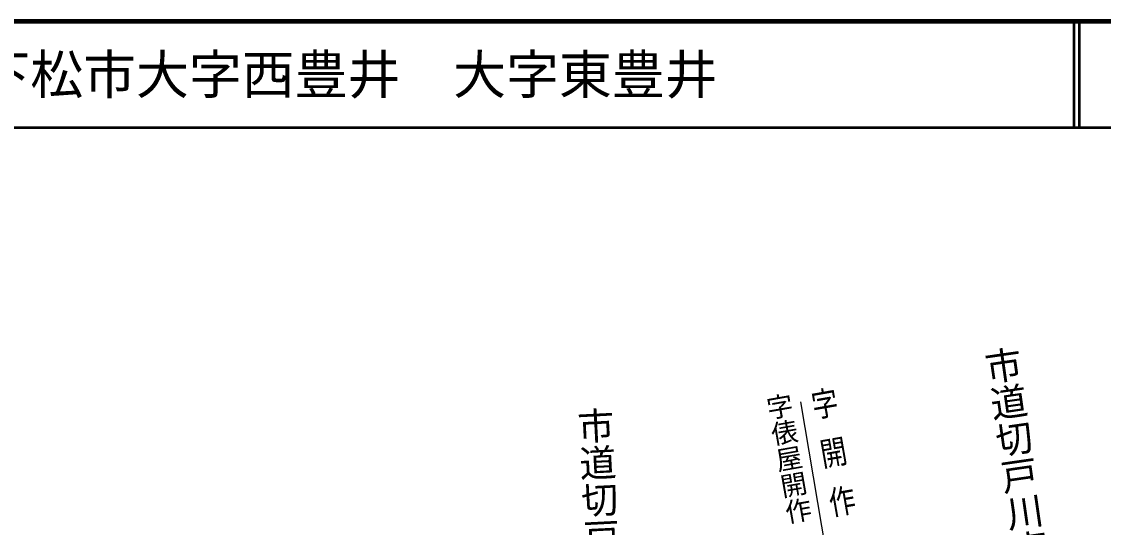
# Model space of a CAD drawing. Units: millimetres at full size, sheet at 1:1000; details may follow other scales. Extents: x 40000 to 680000, y 20000 to 380000.
# Drawn here: x 409203 to 511528, y 332168 to 380000 of the extents above; entities that cross this region are included whole.
import ezdxf
from ezdxf.enums import TextEntityAlignment as Align

# ---------------------------------------------------------------- set-up
doc = ezdxf.new("R2010")
doc.units = ezdxf.units.MM
doc.header["$LTSCALE"] = 1000
doc.layers.add('M-BMK-HTXT', color=7, linetype='Continuous')
doc.layers.add('M-TTL-TXT', color=7, linetype='Continuous')
for name, color, linetype, lineweight in [('M-BMK-ROW', 30, 'Continuous', 25), ('M-TTL', 2, 'Continuous', 140), ('M-TTL-LINE', 7, 'Continuous', 50)]:
    doc.layers.add(name, color=color, linetype=linetype, lineweight=lineweight)
doc.styles.add('@ＭＳ ゴシック', font='')
doc.styles.add('ＭＳ ゴシック', font='')
doc.styles.get('@ＭＳ ゴシック').set_extended_font_data('@MS Gothic')
doc.styles.get('ＭＳ ゴシック').set_extended_font_data('MS Gothic')

msp = doc.modelspace()

# ---------------------------------------------------------------- linework, layer by layer
at = {"layer": 'M-BMK-ROW'}
msp.add_line((482872, 344036), (489230, 306585), dxfattribs=at)
at = {"layer": 'M-TTL'}
msp.add_line((680000, 380000), (40000, 380000), dxfattribs=at)
at = {"layer": 'M-TTL-LINE'}
for p, q in [((508747, 380000), (508747, 370000)), ((509247, 380000), (509247, 370000)), ((40000, 370000), (680000, 370000))]:
    msp.add_line(p, q, dxfattribs=at)

# ---------------------------------------------------------------- texts
at = {"layer": 'M-BMK-HTXT', "style": '@ＭＳ ゴシック'}
for s, height, rotation, p in [('市道切戸川東一号通り', 2566, 278.233, (499758, 348938)), ('字俵屋開作', 1833, 280.049, (479231, 344583)), ('市道切戸川西通り', 2566, 272.931, (461344, 343436))]:
    msp.add_text(s, height=height, rotation=rotation, dxfattribs=at).set_placement(p, align=Align.BOTTOM_LEFT)
at = {"layer": 'M-BMK-HTXT', "style": '@ＭＳ ゴシック', "width": 1.25}
msp.add_text('字 開 作', height=1833, rotation=280.049, dxfattribs=at).set_placement((483426, 345179), align=Align.BOTTOM_LEFT)
at = {"layer": 'M-TTL-TXT', "style": 'ＭＳ ゴシック'}
msp.add_text('下松市大字西豊井\u3000大字東豊井', height=3666, dxfattribs=at).set_placement((405024, 375000), align=Align.MIDDLE_LEFT)

doc.saveas('drawing.dxf')
